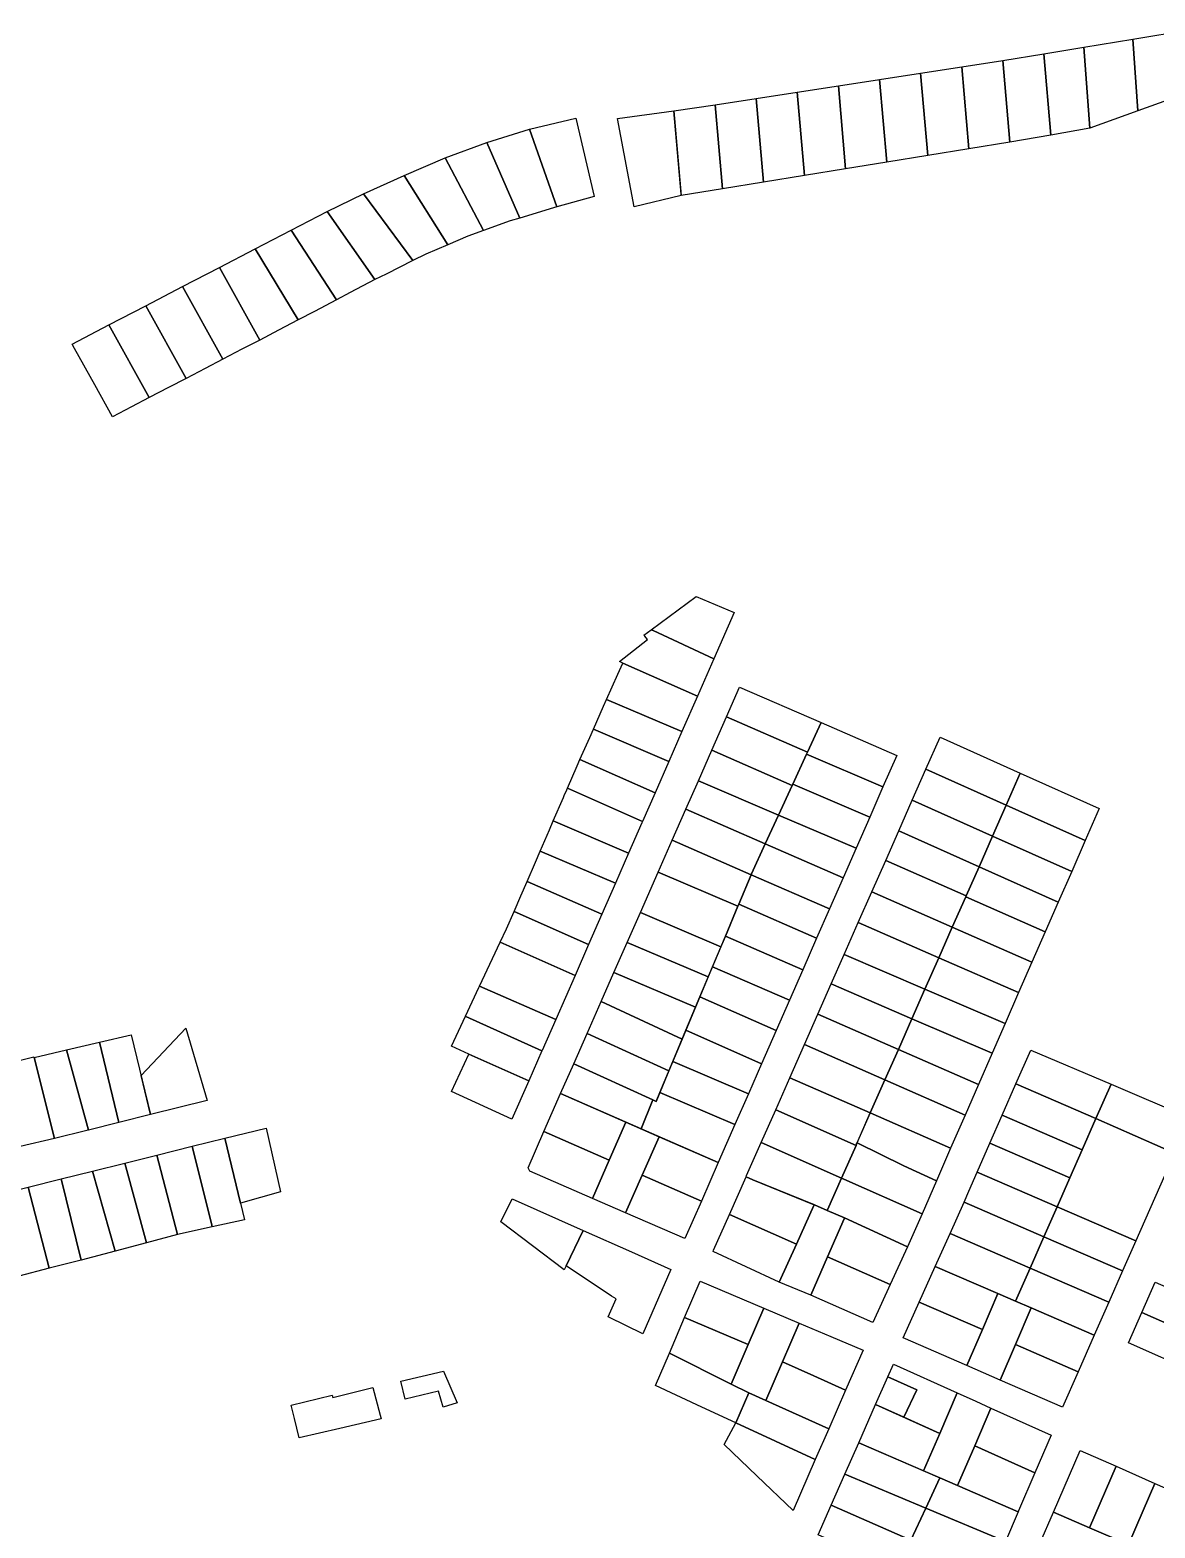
# Model space of a CAD drawing. Header units: millimetres. Extents: x 522658 to 553925, y 7796479 to 7820139.
# Drawn here: x 543273 to 543680, y 7803423 to 7803965 of the extents above; entities that cross this region are included whole.
import ezdxf

# ---------------------------------------------------------------- set-up
doc = ezdxf.new("R2010")
doc.units = ezdxf.units.MM
doc.layers.add('ZONA RESIDENCIAL 2 (ZR_2)', color=2, linetype='Continuous')

msp = doc.modelspace()

# ---------------------------------------------------------------- linework, layer by layer
at = {"layer": 'ZONA RESIDENCIAL 2 (ZR_2)'}
for points in [[(543673.54, 7803935.38), (543656.2, 7803929.11), (543654.06, 7803958.35), (543671.65, 7803961.25), (543673.54, 7803935.38)], [(543671.65, 7803961.25), (543692.03, 7803964.6), (543693.64, 7803942.66), (543673.54, 7803935.38), (543671.65, 7803961.25)], [(543642.09, 7803926.63), (543627.32, 7803924.04), (543624.75, 7803953.53), (543639.54, 7803955.96), (543642.09, 7803926.63)], [(543642.09, 7803926.63), (543639.54, 7803955.96), (543654.06, 7803958.35), (543656.2, 7803929.11), (543642.09, 7803926.63)], [(543597.66, 7803919.24), (543582.81, 7803916.82), (543580.2, 7803946.71), (543595.05, 7803948.97), (543597.66, 7803919.24)], [(543612.49, 7803921.64), (543597.66, 7803919.24), (543595.05, 7803948.97), (543609.91, 7803951.25), (543612.49, 7803921.64)], [(543627.32, 7803924.04), (543612.49, 7803921.64), (543609.91, 7803951.25), (543624.75, 7803953.53), (543627.32, 7803924.04)], [(543567.97, 7803914.41), (543553.13, 7803912), (543550.5, 7803942.17), (543565.36, 7803944.43), (543567.97, 7803914.41)], [(543582.81, 7803916.82), (543567.97, 7803914.41), (543565.36, 7803944.43), (543580.2, 7803946.71), (543582.81, 7803916.82)], [(543523.46, 7803907.18), (543508.62, 7803904.77), (543508.57, 7803905.33), (543505.98, 7803935.33), (543520.81, 7803937.61), (543523.46, 7803907.18)], [(543538.3, 7803909.59), (543523.46, 7803907.18), (543520.81, 7803937.61), (543535.65, 7803939.89), (543538.3, 7803909.59)], [(543553.13, 7803912), (543538.3, 7803909.59), (543535.65, 7803939.89), (543550.5, 7803942.17), (543553.13, 7803912)], [(543453.76, 7803928.79), (543470.5, 7803932.74), (543477.14, 7803904.47), (543463.69, 7803900.64), (543453.76, 7803928.79)], [(543508.62, 7803904.77), (543491.65, 7803900.68), (543485.58, 7803932.66), (543505.98, 7803935.33), (543508.62, 7803904.77)], [(543462.49, 7803900.3), (543450.34, 7803896.65), (543438.41, 7803923.93), (543453.76, 7803928.79), (543463.69, 7803900.64), (543462.49, 7803900.3)], [(543446.88, 7803895.61), (543437.22, 7803892.15), (543423.29, 7803918.41), (543438.41, 7803923.93), (543450.34, 7803896.65), (543446.88, 7803895.61)], [(543431.53, 7803890.11), (543424.31, 7803887.02), (543408.51, 7803912.04), (543423.29, 7803918.41), (543437.22, 7803892.15), (543431.53, 7803890.11)], [(543416.42, 7803883.63), (543411.73, 7803881.33), (543393.83, 7803905.42), (543408.51, 7803912.04), (543424.31, 7803887.02), (543416.42, 7803883.63)], [(543402.02, 7803876.43), (543397.98, 7803874.45), (543380.68, 7803899.07), (543393.83, 7803905.42), (543411.73, 7803881.33), (543402.02, 7803876.43)], [(543389.03, 7803869.74), (543384.06, 7803867.13), (543367.73, 7803892.32), (543380.68, 7803899.07), (543397.98, 7803874.45), (543389.03, 7803869.74)], [(543376.11, 7803862.94), (543370.24, 7803859.85), (543354.78, 7803885.57), (543367.73, 7803892.32), (543384.06, 7803867.13), (543376.11, 7803862.94)], [(543363.19, 7803856.14), (543356.39, 7803852.56), (543341.83, 7803878.82), (543354.78, 7803885.57), (543370.24, 7803859.85), (543363.19, 7803856.14)], [(543356.39, 7803852.56), (543349.96, 7803849.24), (543343.09, 7803845.63), (543328.53, 7803871.89), (543341.83, 7803878.82), (543356.39, 7803852.56)], [(543343.09, 7803845.63), (543336.7, 7803842.33), (543329.78, 7803838.72), (543315.23, 7803864.96), (543328.53, 7803871.89), (543343.09, 7803845.63)], [(543329.78, 7803838.72), (543323.4, 7803835.4), (543316.48, 7803831.79), (543301.93, 7803858.03), (543315.23, 7803864.96), (543329.78, 7803838.72)], [(543316.48, 7803831.79), (543310.09, 7803828.46), (543303.18, 7803824.86), (543296.82, 7803836.33), (543289.47, 7803849.57), (543288.63, 7803851.1), (543301.93, 7803858.03), (543316.48, 7803831.79)], [(543498.43, 7803747.6), (543497.76, 7803747.91), (543514.02, 7803759.9), (543527.69, 7803754.09), (543520.39, 7803737.43), (543498.43, 7803747.6)], [(543487.46, 7803735.86), (543486.28, 7803736.38), (543496.44, 7803744.34), (543495.44, 7803745.56), (543495.11, 7803745.95), (543497.76, 7803747.91), (543498.43, 7803747.6), (543520.39, 7803737.43), (543514.48, 7803723.95), (543487.46, 7803735.86)], [(543481.64, 7803722.74), (543485.69, 7803731.86), (543487.46, 7803735.86), (543514.48, 7803723.95), (543508.87, 7803711.16), (543481.64, 7803722.74)], [(543559.12, 7803714.39), (543554.19, 7803703.69), (543524.96, 7803716.43), (543529.7, 7803727.2), (543559.12, 7803714.39)], [(543476.89, 7803712.02), (543480.54, 7803720.25), (543481.64, 7803722.74), (543508.87, 7803711.16), (543504.09, 7803700.26), (543476.89, 7803712.02)], [(543554.19, 7803703.69), (543553.84, 7803702.9), (543548.85, 7803692.06), (543548.68, 7803691.68), (543519.64, 7803704.34), (543524.96, 7803716.43), (543554.19, 7803703.69)], [(543472.01, 7803701.02), (543475.56, 7803709.02), (543476.89, 7803712.02), (543504.09, 7803700.26), (543499.17, 7803689.03), (543472.01, 7803701.02)], [(543586.43, 7803702.5), (543581.45, 7803691.13), (543553.84, 7803702.9), (543554.19, 7803703.69), (543559.12, 7803714.39), (543586.43, 7803702.5)], [(543631.07, 7803696.11), (543625.97, 7803684.54), (543596.99, 7803697.49), (543602.1, 7803709.06), (543631.07, 7803696.11)], [(543494.63, 7803678.68), (543467.49, 7803690.64), (543470.98, 7803698.69), (543472.01, 7803701.02), (543499.17, 7803689.03), (543494.63, 7803678.68)], [(543543.74, 7803680.94), (543514.78, 7803693.29), (543519.64, 7803704.34), (543548.68, 7803691.68), (543543.74, 7803680.94)], [(543581.45, 7803691.13), (543576.66, 7803680.21), (543548.85, 7803692.06), (543553.84, 7803702.9), (543581.45, 7803691.13)], [(543621.04, 7803673.37), (543592.06, 7803686.31), (543596.99, 7803697.49), (543625.97, 7803684.54), (543621.04, 7803673.37)], [(543659.56, 7803683.38), (543654.5, 7803671.79), (543625.97, 7803684.54), (543631.07, 7803696.11), (543659.56, 7803683.38)], [(543494.63, 7803678.68), (543494.4, 7803678.16), (543489.59, 7803667.18), (543462.38, 7803678.82), (543466.07, 7803687.35), (543466.34, 7803687.97), (543467.27, 7803690.12), (543467.49, 7803690.64), (543494.63, 7803678.68)], [(543538.97, 7803670.56), (543510.28, 7803683.07), (543514.78, 7803693.29), (543543.74, 7803680.94), (543538.97, 7803670.56)], [(543576.66, 7803680.21), (543571.75, 7803669), (543543.74, 7803680.94), (543548.68, 7803691.68), (543548.85, 7803692.06), (543576.66, 7803680.21)], [(543621.04, 7803673.37), (543616.15, 7803662.29), (543587.2, 7803675.31), (543592.06, 7803686.31), (543621.04, 7803673.37)], [(543649.61, 7803660.6), (543621.04, 7803673.37), (543625.97, 7803684.54), (543654.5, 7803671.79), (543649.61, 7803660.6)], [(543457.64, 7803667.85), (543460.99, 7803675.6), (543462.38, 7803678.82), (543489.59, 7803667.18), (543484.84, 7803656.34), (543457.64, 7803667.85)], [(543533.84, 7803659.39), (543505.33, 7803671.83), (543510.28, 7803683.07), (543538.97, 7803670.56), (543533.98, 7803659.72), (543533.84, 7803659.39)], [(543571.75, 7803669), (543567.06, 7803658.31), (543538.97, 7803670.56), (543543.74, 7803680.94), (543571.75, 7803669)], [(543611.5, 7803651.75), (543582.44, 7803664.51), (543587.2, 7803675.31), (543616.15, 7803662.29), (543611.5, 7803651.75)], [(543649.61, 7803660.6), (543644.73, 7803649.44), (543616.15, 7803662.29), (543621.04, 7803673.37), (543649.61, 7803660.6)], [(543452.96, 7803657.01), (543455.96, 7803663.95), (543457.64, 7803667.85), (543484.84, 7803656.34), (543479.95, 7803645.18), (543452.96, 7803657.01)], [(543533.84, 7803659.39), (543529.37, 7803648.72), (543529.06, 7803647.99), (543500.25, 7803660.29), (543505.33, 7803671.83), (543533.84, 7803659.39)], [(543567.06, 7803658.31), (543562.13, 7803647.05), (543533.84, 7803659.39), (543533.98, 7803659.72), (543538.97, 7803670.56), (543567.06, 7803658.31)], [(543611.5, 7803651.75), (543611.34, 7803651.4), (543606.51, 7803640.46), (543577.48, 7803653.27), (543582.44, 7803664.51), (543611.5, 7803651.75)], [(543644.73, 7803649.44), (543640.05, 7803638.74), (543611.34, 7803651.4), (543611.5, 7803651.75), (543616.15, 7803662.29), (543644.73, 7803649.44)], [(543448.26, 7803646.13), (543450.71, 7803651.81), (543452.96, 7803657.01), (543479.95, 7803645.18), (543475.12, 7803634.16), (543448.26, 7803646.13)], [(543529.06, 7803647.99), (543524.56, 7803637.25), (543522.92, 7803633.35), (543493.86, 7803645.76), (543500.25, 7803660.29), (543529.06, 7803647.99)], [(543562.13, 7803647.05), (543557.49, 7803636.46), (543529.37, 7803648.72), (543533.84, 7803659.39), (543562.13, 7803647.05)], [(543606.51, 7803640.46), (543601.63, 7803629.4), (543572.56, 7803642.12), (543577.48, 7803653.27), (543606.51, 7803640.46)], [(543640.05, 7803638.74), (543635.26, 7803627.78), (543606.51, 7803640.46), (543611.34, 7803651.4), (543640.05, 7803638.74)], [(543445.52, 7803639.8), (543448.26, 7803646.13), (543475.12, 7803634.16), (543470.24, 7803623.03), (543443.26, 7803635.02), (543445.52, 7803639.8)], [(543518.35, 7803622.45), (543489.1, 7803634.94), (543493.86, 7803645.76), (543522.92, 7803633.35), (543518.35, 7803622.45)], [(543557.49, 7803636.46), (543552.5, 7803625.07), (543524.56, 7803637.25), (543529.06, 7803647.99), (543529.37, 7803648.72), (543557.49, 7803636.46)], [(543601.63, 7803629.4), (543596.63, 7803618.09), (543567.48, 7803630.62), (543572.56, 7803642.12), (543601.63, 7803629.4)], [(543635.26, 7803627.78), (543630.46, 7803616.79), (543601.63, 7803629.4), (543606.51, 7803640.46), (543635.26, 7803627.78)], [(543435.77, 7803619.19), (543440.49, 7803629.17), (543443.26, 7803635.02), (543470.24, 7803623.03), (543463.27, 7803607.13), (543435.77, 7803619.19)], [(543513.77, 7803611.51), (543484.32, 7803624.09), (543489.1, 7803634.94), (543518.35, 7803622.45), (543513.77, 7803611.51)], [(543552.5, 7803625.07), (543547.68, 7803614.07), (543519.92, 7803626.17), (543524.56, 7803637.25), (543552.5, 7803625.07)], [(543596.63, 7803618.09), (543591.9, 7803607.39), (543562.76, 7803619.92), (543567.48, 7803630.62), (543596.63, 7803618.09)], [(543630.46, 7803616.79), (543625.59, 7803605.64), (543596.63, 7803618.09), (543601.63, 7803629.4), (543630.46, 7803616.79)], [(543508.95, 7803600.02), (543479.71, 7803613.62), (543484.32, 7803624.09), (543513.77, 7803611.51), (543508.95, 7803600.02)], [(543547.68, 7803614.07), (543542.85, 7803603.06), (543515.35, 7803615.28), (543519.92, 7803626.17), (543547.68, 7803614.07)], [(543430.65, 7803608.28), (543435.51, 7803618.64), (543435.77, 7803619.19), (543463.27, 7803607.13), (543458.33, 7803595.87), (543458.3, 7803595.81), (543430.84, 7803608.2), (543430.65, 7803608.28)], [(543591.9, 7803607.39), (543587.01, 7803596.31), (543557.96, 7803609.06), (543562.76, 7803619.92), (543591.9, 7803607.39)], [(543504.14, 7803588.55), (543474.61, 7803602.02), (543479.71, 7803613.62), (543508.95, 7803600.02), (543504.14, 7803588.55)], [(543542.85, 7803603.06), (543537.61, 7803591.09), (543510.3, 7803603.23), (543515.35, 7803615.28), (543542.85, 7803603.06)], [(543625.59, 7803605.64), (543620.9, 7803594.92), (543591.9, 7803607.39), (543596.63, 7803618.09), (543625.59, 7803605.64)], [(543425.58, 7803597.43), (543430.65, 7803608.28), (543430.84, 7803608.2), (543458.3, 7803595.81), (543453.53, 7803584.89), (543431.95, 7803594.57), (543425.58, 7803597.43)], [(543587.01, 7803596.31), (543582.13, 7803585.27), (543553.09, 7803598.02), (543557.96, 7803609.06), (543587.01, 7803596.31)], [(543337.35, 7803577.77), (543316.97, 7803572.72), (543313.55, 7803586.83), (543329.64, 7803604.02), (543337.35, 7803577.77)], [(543504.14, 7803588.55), (543499.5, 7803577.47), (543498.31, 7803578.01), (543469.78, 7803591.03), (543474.61, 7803602.02), (543504.14, 7803588.55)], [(543537.61, 7803591.09), (543532.85, 7803580.24), (543505.55, 7803591.9), (543510.3, 7803603.23), (543537.61, 7803591.09)], [(543620.9, 7803594.92), (543615.95, 7803583.6), (543587.01, 7803596.31), (543591.9, 7803607.39), (543620.9, 7803594.92)], [(543286.61, 7803596.13), (543298.56, 7803598.93), (543305.53, 7803569.89), (543294.49, 7803567.15), (543286.61, 7803596.13)], [(543305.53, 7803569.89), (543298.56, 7803598.93), (543309.97, 7803601.6), (543316.97, 7803572.72), (543305.53, 7803569.89)], [(543582.13, 7803585.27), (543576.86, 7803573.32), (543547.82, 7803586.07), (543553.09, 7803598.02), (543582.13, 7803585.27)], [(543262.62, 7803590.6), (543274.85, 7803593.64), (543274.92, 7803593.4), (543282.23, 7803564.12), (543269.9, 7803561.18), (543269.8, 7803561.16), (543262.62, 7803590.6)], [(543274.92, 7803593.4), (543286.61, 7803596.13), (543294.49, 7803567.15), (543293.88, 7803567), (543282.23, 7803564.12), (543274.92, 7803593.4)], [(543425.63, 7803581.08), (543431.95, 7803594.57), (543453.53, 7803584.89), (543447.48, 7803571.1), (543425.63, 7803581.08)], [(543532.85, 7803580.24), (543527.99, 7803569.15), (543500.87, 7803580.73), (543505.55, 7803591.9), (543532.85, 7803580.24)], [(543615.95, 7803583.6), (543611.12, 7803572.54), (543582.13, 7803585.27), (543587.01, 7803596.31), (543615.95, 7803583.6)], [(543658.38, 7803571.32), (543629.49, 7803583.85), (543634.85, 7803596.07), (543663.84, 7803583.73), (543658.38, 7803571.32)], [(543494.1, 7803567.6), (543465.06, 7803580.3), (543469.78, 7803591.03), (543498.31, 7803578.01), (543494.1, 7803567.6)], [(543571.74, 7803561.63), (543542.71, 7803574.48), (543547.82, 7803586.07), (543576.86, 7803573.32), (543571.93, 7803562.15), (543571.74, 7803561.63)], [(543527.99, 7803569.15), (543521.97, 7803555.41), (543494.1, 7803567.6), (543498.31, 7803578.01), (543499.5, 7803577.47), (543500.87, 7803580.73), (543527.99, 7803569.15)], [(543611.12, 7803572.54), (543605.89, 7803560.57), (543576.86, 7803573.32), (543582.13, 7803585.27), (543611.12, 7803572.54)], [(543653.4, 7803560), (543624.52, 7803572.52), (543629.49, 7803583.85), (543658.38, 7803571.32), (543653.4, 7803560)], [(543686.7, 7803558.78), (543658.38, 7803571.32), (543663.84, 7803583.73), (543692.34, 7803571.59), (543686.7, 7803558.78)], [(543482.61, 7803556.25), (543459.02, 7803566.57), (543465.06, 7803580.3), (543488.65, 7803569.98), (543482.61, 7803556.25)], [(543500.62, 7803564.75), (543494.5, 7803550.85), (543488.52, 7803537.26), (543476.54, 7803542.47), (543482.61, 7803556.25), (543488.65, 7803569.98), (543500.62, 7803564.75)], [(543571.74, 7803561.63), (543566.5, 7803549.76), (543537.47, 7803562.61), (543542.71, 7803574.48), (543571.74, 7803561.63)], [(543600.75, 7803548.81), (543589.02, 7803554.23), (543572.09, 7803562.51), (543576.86, 7803573.32), (543605.89, 7803560.57), (543600.75, 7803548.81)], [(543648.97, 7803549.93), (543620.11, 7803562.44), (543624.52, 7803572.52), (543653.4, 7803560), (543648.97, 7803549.93)], [(543686.7, 7803558.78), (543672.78, 7803527.15), (543644.37, 7803539.47), (543648.97, 7803549.93), (543653.4, 7803560), (543658.38, 7803571.32), (543686.7, 7803558.78)], [(543350.93, 7803534.69), (543339.22, 7803532.16), (543339.05, 7803532.8), (543331.94, 7803561.29), (543343.74, 7803564.24), (543349.45, 7803540.77), (543350.93, 7803534.69)], [(543363.82, 7803544.8), (543349.45, 7803540.77), (543343.74, 7803564.24), (543358.65, 7803567.78), (543363.82, 7803544.8)], [(543482.61, 7803556.25), (543476.54, 7803542.47), (543453.96, 7803552.3), (543453.28, 7803553.54), (543459.02, 7803566.57), (543482.61, 7803556.25)], [(543515.87, 7803541.51), (543494.5, 7803550.85), (543500.62, 7803564.75), (543521.97, 7803555.41), (543515.87, 7803541.51)], [(543339.22, 7803532.16), (543326.69, 7803529.45), (543319.24, 7803558.12), (543331.94, 7803561.29), (543339.05, 7803532.8), (543339.22, 7803532.16)], [(543561.44, 7803538.31), (543561.36, 7803538.13), (543556.78, 7803540.08), (543534.49, 7803549.2), (543532.03, 7803550.29), (543532.21, 7803550.69), (543537.47, 7803562.61), (543566.5, 7803549.76), (543561.44, 7803538.31)], [(543600.75, 7803548.81), (543595.57, 7803536.92), (543567.27, 7803549.42), (543566.5, 7803549.76), (543571.74, 7803561.63), (543571.93, 7803562.15), (543572.09, 7803562.51), (543589.02, 7803554.23), (543600.75, 7803548.81)], [(543648.97, 7803549.93), (543644.37, 7803539.47), (543615.52, 7803551.98), (543620.11, 7803562.44), (543648.97, 7803549.93)], [(543315.47, 7803526.42), (543304.11, 7803523.35), (543295.96, 7803552.3), (543307.71, 7803555.24), (543315.47, 7803526.42)], [(543326.69, 7803529.45), (543315.47, 7803526.42), (543307.71, 7803555.24), (543319.24, 7803558.12), (543326.69, 7803529.45)], [(543291.92, 7803520.2), (543280.28, 7803517.2), (543272.76, 7803546.47), (543284.69, 7803549.48), (543291.92, 7803520.2)], [(543304.11, 7803523.35), (543291.92, 7803520.2), (543284.69, 7803549.48), (543295.96, 7803552.3), (543304.11, 7803523.35)], [(543515.87, 7803541.51), (543509.93, 7803527.95), (543488.52, 7803537.26), (543494.5, 7803550.85), (543515.87, 7803541.51)], [(543556.64, 7803540.14), (543556.55, 7803539.93), (543550.24, 7803525.93), (543526.01, 7803536.64), (543532.03, 7803550.29), (543534.49, 7803549.2), (543556.64, 7803540.14)], [(543595.57, 7803536.92), (543590.34, 7803524.98), (543567.62, 7803535.46), (543561.36, 7803538.13), (543561.44, 7803538.31), (543566.5, 7803549.76), (543567.27, 7803549.42), (543595.57, 7803536.92)], [(543639.6, 7803528.63), (543610.74, 7803541.15), (543612.47, 7803545.03), (543615.52, 7803551.98), (543644.37, 7803539.47), (543639.6, 7803528.63)], [(543280.28, 7803517.2), (543269.42, 7803514.4), (543261.3, 7803543.58), (543272.76, 7803546.47), (543280.28, 7803517.2)], [(543473.13, 7803530.91), (543467.05, 7803518.11), (543466.38, 7803516.69), (543443.48, 7803534.05), (543447.58, 7803542.3), (543473.13, 7803530.91)], [(543556.78, 7803540.08), (543561.36, 7803538.13), (543567.62, 7803535.46), (543567.46, 7803535.1), (543561.45, 7803521.4), (543555.41, 7803507.49), (543543.95, 7803512.21), (543550.24, 7803525.93), (543556.55, 7803539.93), (543556.64, 7803540.14), (543556.78, 7803540.08)], [(543634.6, 7803517.27), (543605.67, 7803529.82), (543610.74, 7803541.15), (543639.6, 7803528.63), (543634.6, 7803517.27)], [(543668.01, 7803516.32), (543639.6, 7803528.63), (543644.37, 7803539.47), (543672.78, 7803527.15), (543668.01, 7803516.32)], [(543550.24, 7803525.93), (543543.95, 7803512.21), (543520.19, 7803523.23), (543520.3, 7803523.7), (543526.01, 7803536.64), (543550.24, 7803525.93)], [(543590.34, 7803524.98), (543584.06, 7803511.39), (543561.45, 7803521.4), (543567.46, 7803535.1), (543567.62, 7803535.46), (543590.34, 7803524.98)], [(543504.8, 7803516.8), (543494.77, 7803493.58), (543482.45, 7803499.55), (543482.19, 7803499.73), (543485.07, 7803506.18), (543483.46, 7803507.13), (543467.05, 7803518.11), (543473.13, 7803530.91), (543490.59, 7803523.13), (543504.8, 7803516.8)], [(543634.6, 7803517.27), (543629.34, 7803505.32), (543622.93, 7803508.09), (543600.32, 7803517.86), (543605.67, 7803529.82), (543634.6, 7803517.27)], [(543663.01, 7803504.95), (543634.6, 7803517.27), (543639.6, 7803528.63), (543668.01, 7803516.32), (543663.01, 7803504.95)], [(543577.81, 7803497.58), (543555.41, 7803507.49), (543561.45, 7803521.4), (543584.06, 7803511.39), (543577.81, 7803497.58)], [(543617.37, 7803495.1), (543594.55, 7803504.96), (543600.32, 7803517.86), (543622.93, 7803508.09), (543617.37, 7803495.1)], [(543663.01, 7803504.95), (543657.77, 7803493.04), (543635, 7803502.88), (543629.34, 7803505.32), (543634.6, 7803517.27), (543663.01, 7803504.95)], [(543532.8, 7803489.67), (543509.81, 7803499.45), (543515.43, 7803512.61), (543538.47, 7803502.81), (543532.8, 7803489.67)], [(543706.4, 7803500.49), (543701.48, 7803489.55), (543674.93, 7803501.25), (543679.74, 7803512.24), (543706.4, 7803500.49)], [(543617.37, 7803495.1), (543611.78, 7803482.06), (543588.77, 7803492.04), (543594.55, 7803504.96), (543617.37, 7803495.1)], [(543629.34, 7803505.32), (543635, 7803502.88), (543629.32, 7803489.63), (543623.84, 7803476.83), (543611.78, 7803482.06), (543617.37, 7803495.1), (543622.93, 7803508.09), (543629.34, 7803505.32)], [(543532.8, 7803489.67), (543526.64, 7803475.38), (543504.31, 7803486.56), (543509.81, 7803499.45), (543532.8, 7803489.67)], [(543551.17, 7803497.41), (543545.12, 7803483.39), (543539.11, 7803469.45), (543533, 7803472.19), (543526.64, 7803475.38), (543532.8, 7803489.67), (543538.47, 7803502.81), (543551.17, 7803497.41)], [(543651.97, 7803479.85), (543629.32, 7803489.63), (543635, 7803502.88), (543657.77, 7803493.04), (543651.97, 7803479.85)], [(543701.48, 7803489.55), (543696.56, 7803478.61), (543694.57, 7803479.48), (543670.11, 7803490.26), (543674.93, 7803501.25), (543701.48, 7803489.55)], [(543574.26, 7803487.59), (543567.96, 7803473.15), (543556.48, 7803478.3), (543545.12, 7803483.39), (543551.17, 7803497.41), (543562.63, 7803492.54), (543574.26, 7803487.59)], [(543651.97, 7803479.85), (543646.35, 7803467.08), (543623.84, 7803476.83), (543629.32, 7803489.63), (543651.97, 7803479.85)], [(543526.64, 7803475.38), (543533, 7803472.19), (543528.33, 7803461.37), (543516.01, 7803467.08), (543499.3, 7803474.82), (543504.31, 7803486.56), (543526.64, 7803475.38)], [(543556.48, 7803478.3), (543567.96, 7803473.15), (543561.89, 7803459.23), (543539.11, 7803469.45), (543545.12, 7803483.39), (543556.48, 7803478.3)], [(543427.68, 7803468.54), (543422.58, 7803467.03), (543420.95, 7803472.8), (543408.96, 7803469.97), (543407.38, 7803476.47), (543422.78, 7803480.1), (543427.68, 7803468.54)], [(543588.95, 7803463.39), (543578.8, 7803467.98), (543583.25, 7803478.05), (543593.69, 7803473.35), (543588.95, 7803463.39)], [(543588.95, 7803463.39), (543593.69, 7803473.35), (543583.25, 7803478.05), (543585.27, 7803482.62), (543608.3, 7803472.22), (543601.95, 7803457.52), (543588.95, 7803463.39)], [(543400.18, 7803462.79), (543385.33, 7803459.36), (543370.64, 7803455.97), (543368.93, 7803462.94), (543367.75, 7803467.78), (543382.5, 7803471.43), (543382.73, 7803470.52), (543397.27, 7803474.13), (543399.87, 7803464.1), (543400.18, 7803462.79)], [(543539.11, 7803469.45), (543561.89, 7803459.23), (543557.02, 7803448.08), (543528.33, 7803461.37), (543533, 7803472.19), (543539.11, 7803469.45)], [(543620.47, 7803466.73), (543614.59, 7803453.12), (543608.38, 7803438.75), (543602.02, 7803441.5), (543596.13, 7803444.05), (543601.95, 7803457.52), (543608.3, 7803472.22), (543614.96, 7803469.22), (543620.47, 7803466.73)], [(543601.95, 7803457.52), (543596.13, 7803444.05), (543572.7, 7803454.19), (543578.8, 7803467.98), (543601.95, 7803457.52)], [(543636.36, 7803443.28), (543614.59, 7803453.12), (543620.47, 7803466.73), (543642.24, 7803456.9), (543636.36, 7803443.28)], [(543557.02, 7803448.08), (543549.01, 7803429.73), (543535.91, 7803442.22), (543524.05, 7803453.53), (543528.33, 7803461.37), (543557.02, 7803448.08)], [(543596.92, 7803430.57), (543567.66, 7803442.79), (543572.7, 7803454.19), (543602.02, 7803441.5), (543596.92, 7803430.57)], [(543636.36, 7803443.28), (543630.43, 7803429.54), (543630.31, 7803429.26), (543608.38, 7803438.75), (543614.59, 7803453.12), (543636.36, 7803443.28)], [(543665.65, 7803445.7), (543656, 7803423.48), (543643.02, 7803429.06), (543652.73, 7803451.41), (543665.65, 7803445.7)], [(543679.69, 7803439.5), (543675.41, 7803429.65), (543670.1, 7803417.42), (543656, 7803423.48), (543665.65, 7803445.7), (543679.69, 7803439.5)], [(543591.52, 7803418.97), (543562.73, 7803431.62), (543567.66, 7803442.79), (543596.92, 7803430.57), (543591.52, 7803418.97)], [(543625.68, 7803418.55), (543596.92, 7803430.57), (543602.02, 7803441.5), (543630.31, 7803429.26), (543625.68, 7803418.55)], [(543693.26, 7803433.51), (543683.72, 7803411.56), (543675.8, 7803414.96), (543670.1, 7803417.42), (543675.41, 7803429.65), (543679.69, 7803439.5), (543693.26, 7803433.51)], [(543591.52, 7803418.97), (543586.5, 7803408.21), (543558.01, 7803420.94), (543562.73, 7803431.62), (543591.52, 7803418.97)], [(543620.39, 7803406.29), (543591.52, 7803418.97), (543596.92, 7803430.57), (543625.68, 7803418.55), (543620.39, 7803406.29)], [(543656, 7803423.48), (543670.1, 7803417.42), (543665.17, 7803406.09), (543665, 7803405.7), (543641.24, 7803416.38), (543638.1, 7803417.73), (543643.02, 7803429.06), (543656, 7803423.48)]]:
    msp.add_lwpolyline(points, close=True, dxfattribs=at)

doc.saveas('drawing.dxf')
